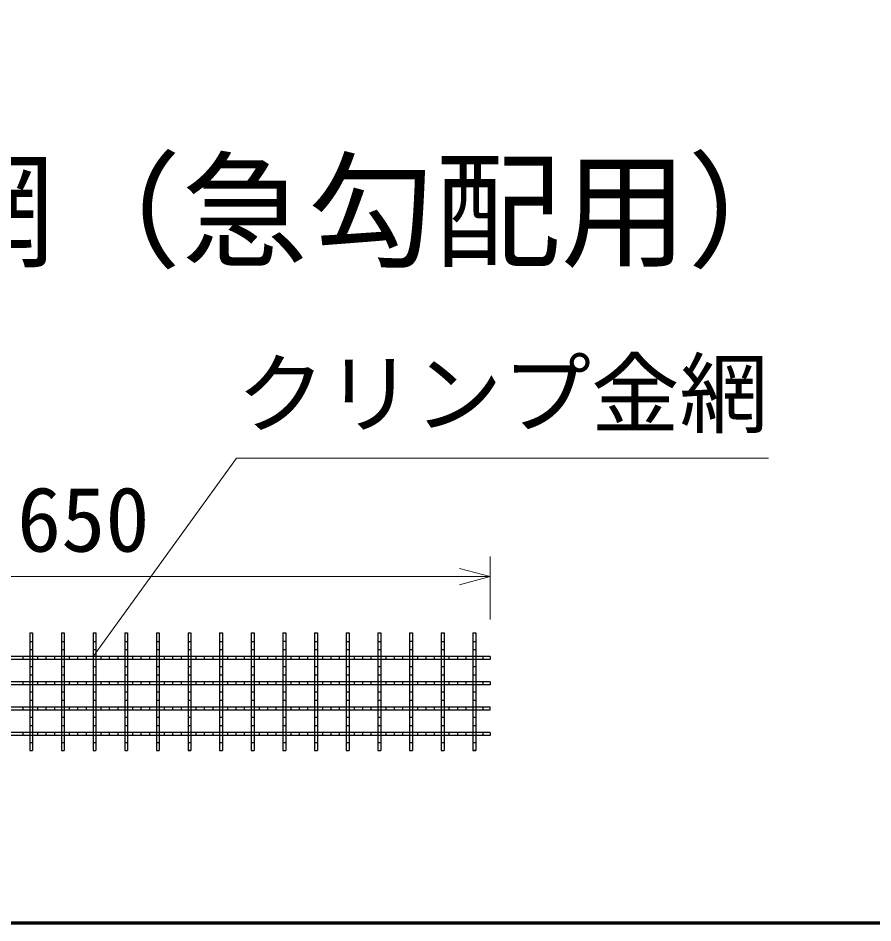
# Model space of a CAD drawing. Units: millimetres, scale not verified. Extents: x 400 to 16400, y 400 to 11650.
# Drawn here: x 11689 to 13040, y 400 to 1830 of the extents above; entities that cross this region are included whole.
import ezdxf
from ezdxf.enums import TextEntityAlignment as Align

# ---------------------------------------------------------------- set-up
doc = ezdxf.new("R2010")
doc.units = ezdxf.units.MM
doc.header["$LTSCALE"] = 40
for name, color, linetype, lineweight in [('C-STR', 6, 'Continuous', 25), ('C-STR-DIM', 1, 'Continuous', 13), ('C-STR-HTXT', 1, 'Continuous', 13), ('C-TTL', 2, 'Continuous', 70)]:
    doc.layers.add(name, color=color, linetype=linetype, lineweight=lineweight)
doc.layers.add('C-TTL-FRAM', color=7, linetype='Continuous')
doc.styles.add('ＭＳ ゴシック', font='')
doc.styles.get('ＭＳ ゴシック').set_extended_font_data('MS Gothic')

msp = doc.modelspace()

# ---------------------------------------------------------------- linework, layer by layer
at = {"layer": 'C-STR'}
for p, q in [((11707.72, 858.58), (11707.72, 672.58)), ((11707.72, 858.58), (11712.32, 858.58)), ((11712.32, 858.58), (11712.32, 672.58)), ((11757.72, 858.58), (11757.72, 672.58)), ((11757.72, 858.58), (11762.32, 858.58)), ((11762.32, 858.58), (11762.32, 672.58)), ((11807.72, 858.58), (11807.72, 672.58)), ((11807.72, 858.58), (11812.32, 858.58)), ((11812.32, 858.58), (11812.32, 672.58)), ((11857.72, 858.58), (11857.72, 672.58)), ((11857.72, 858.58), (11862.32, 858.58)), ((11862.32, 858.58), (11862.32, 672.58)), ((11907.72, 858.58), (11907.72, 672.58)), ((11907.72, 858.58), (11912.32, 858.58)), ((11912.32, 858.58), (11912.32, 672.58)), ((11957.72, 858.58), (11957.72, 672.58)), ((11957.72, 858.58), (11962.32, 858.58)), ((11962.32, 858.58), (11962.32, 672.58)), ((12007.72, 858.58), (12007.72, 672.58)), ((12007.72, 858.58), (12012.32, 858.58)), ((12012.32, 858.58), (12012.32, 672.58)), ((12057.72, 858.58), (12057.72, 672.58)), ((12057.72, 858.58), (12062.32, 858.58)), ((12062.32, 858.58), (12062.32, 672.58)), ((12107.72, 858.58), (12107.72, 672.58)), ((12107.72, 858.58), (12112.32, 858.58)), ((12112.32, 858.58), (12112.32, 672.58)), ((12157.72, 858.58), (12157.72, 672.58)), ((12157.72, 858.58), (12162.32, 858.58)), ((12162.32, 858.58), (12162.32, 672.58)), ((12207.72, 858.58), (12207.72, 672.58)), ((12207.72, 858.58), (12212.32, 858.58)), ((12212.32, 858.58), (12212.32, 672.58)), ((12257.72, 858.58), (12257.72, 672.58)), ((12257.72, 858.58), (12262.32, 858.58)), ((12262.32, 858.58), (12262.32, 672.58)), ((12307.72, 858.58), (12307.72, 672.58)), ((12307.72, 858.58), (12312.32, 858.58)), ((12312.32, 858.58), (12312.32, 672.58)), ((12357.72, 858.58), (12357.72, 672.58)), ((12357.72, 858.58), (12362.32, 858.58)), ((12362.32, 858.58), (12362.32, 672.58)), ((12407.72, 858.58), (12407.72, 672.58)), ((12407.72, 858.58), (12412.32, 858.58)), ((12412.32, 858.58), (12412.32, 672.58)), ((11707.72, 844.58), (11712.32, 844.58)), ((11757.72, 844.58), (11762.32, 844.58)), ((11807.72, 844.58), (11812.32, 844.58)), ((11857.72, 844.58), (11862.32, 844.58)), ((11907.72, 844.58), (11912.32, 844.58)), ((11957.72, 844.58), (11962.32, 844.58)), ((12007.72, 844.58), (12012.32, 844.58)), ((12057.72, 844.58), (12062.32, 844.58)), ((12112.32, 844.58), (12107.72, 844.58)), ((12157.72, 844.58), (12162.32, 844.58)), ((12207.72, 844.58), (12212.32, 844.58)), ((12257.72, 844.58), (12262.32, 844.58)), ((12312.32, 844.58), (12307.72, 844.58)), ((12357.72, 844.58), (12362.32, 844.58)), ((12407.72, 844.58), (12412.32, 844.58)), ((11707.72, 831.91), (11712.32, 831.91)), ((11757.72, 831.91), (11762.32, 831.91)), ((11807.72, 831.91), (11812.32, 831.91)), ((11857.72, 831.91), (11862.32, 831.91)), ((11907.72, 831.91), (11912.32, 831.91)), ((11957.72, 831.91), (11962.32, 831.91)), ((12007.72, 831.91), (12012.32, 831.91)), ((12057.72, 831.91), (12062.32, 831.91)), ((12107.72, 831.91), (12112.32, 831.91)), ((12157.72, 831.91), (12162.32, 831.91)), ((12207.72, 831.91), (12212.32, 831.91)), ((12207.72, 831.91), (12212.32, 831.91)), ((12257.72, 831.91), (12262.32, 831.91)), ((12307.72, 831.91), (12312.32, 831.91)), ((12357.72, 831.91), (12362.32, 831.91)), ((12407.72, 831.91), (12412.32, 831.91)), ((12435.02, 820.88), (11135.02, 820.88)), ((12435.02, 816.28), (11135.02, 816.28)), ((11696.69, 820.88), (11696.69, 816.28)), ((11720.02, 820.88), (11720.02, 816.28)), ((11733.36, 820.88), (11733.36, 816.28)), ((11746.69, 820.88), (11746.69, 816.28)), ((11770.02, 820.88), (11770.02, 816.28)), ((11783.36, 820.88), (11783.36, 816.28)), ((11796.69, 820.88), (11796.69, 816.28)), ((11820.02, 820.88), (11820.02, 816.28)), ((11833.36, 820.88), (11833.36, 816.28)), ((11846.69, 820.88), (11846.69, 816.28)), ((11870.02, 820.88), (11870.02, 816.28)), ((11883.36, 820.88), (11883.36, 816.28)), ((11896.69, 820.88), (11896.69, 816.28)), ((11920.02, 820.88), (11920.02, 816.28)), ((11933.36, 820.88), (11933.36, 816.28)), ((11946.69, 820.88), (11946.69, 816.28)), ((11970.02, 820.88), (11970.02, 816.28)), ((11983.36, 820.88), (11983.36, 816.28)), ((11996.69, 820.88), (11996.69, 816.28)), ((12020.02, 820.88), (12020.02, 816.28)), ((12033.36, 820.88), (12033.36, 816.28)), ((12046.69, 820.88), (12046.69, 816.28)), ((12070.02, 820.88), (12070.02, 816.28)), ((12083.36, 820.88), (12083.36, 816.28)), ((12096.69, 820.88), (12096.69, 816.28)), ((12120.02, 820.88), (12120.02, 816.28)), ((12133.36, 820.88), (12133.36, 816.28)), ((12146.69, 820.88), (12146.69, 816.28)), ((12170.02, 820.88), (12170.02, 816.28)), ((12183.36, 820.88), (12183.36, 816.28)), ((12196.69, 820.88), (12196.69, 816.28)), ((12220.02, 820.88), (12220.02, 816.28)), ((12233.36, 820.88), (12233.36, 816.28)), ((12246.69, 820.88), (12246.69, 816.28)), ((12270.02, 820.88), (12270.02, 816.28)), ((12283.36, 820.88), (12283.36, 816.28)), ((12296.69, 820.88), (12296.69, 816.28)), ((12320.02, 820.88), (12320.02, 816.28)), ((12333.36, 820.88), (12333.36, 816.28)), ((12346.69, 820.88), (12346.69, 816.28)), ((12370.02, 820.88), (12370.02, 816.28)), ((12383.36, 820.88), (12383.36, 816.28)), ((12396.69, 820.88), (12396.69, 816.28)), ((12423.36, 820.88), (12423.36, 816.28)), ((12435.02, 820.88), (12435.02, 816.28)), ((11707.72, 805.25), (11712.32, 805.25)), ((11757.72, 805.25), (11762.32, 805.25)), ((11807.72, 805.25), (11812.32, 805.25)), ((11857.72, 805.25), (11862.32, 805.25)), ((11907.72, 805.25), (11912.32, 805.25)), ((11957.72, 805.25), (11962.32, 805.25)), ((12007.72, 805.25), (12012.32, 805.25)), ((12057.72, 805.25), (12062.32, 805.25)), ((12107.72, 805.25), (12112.32, 805.25)), ((12157.72, 805.25), (12162.32, 805.25)), ((12207.72, 805.25), (12212.32, 805.25)), ((12207.72, 805.25), (12212.32, 805.25)), ((12257.72, 805.25), (12262.32, 805.25)), ((12307.72, 805.25), (12312.32, 805.25)), ((12357.72, 805.25), (12362.32, 805.25)), ((12407.72, 805.25), (12412.32, 805.25)), ((11707.72, 791.92), (11712.32, 791.92)), ((11757.72, 791.92), (11762.32, 791.92)), ((11807.72, 791.92), (11812.32, 791.92)), ((11857.72, 791.92), (11862.32, 791.92)), ((11907.72, 791.92), (11912.32, 791.92)), ((11957.72, 791.92), (11962.32, 791.92)), ((12007.72, 791.92), (12012.32, 791.92)), ((12057.72, 791.92), (12062.32, 791.92)), ((12107.72, 791.92), (12112.32, 791.92)), ((12157.72, 791.92), (12162.32, 791.92)), ((12207.72, 791.92), (12212.32, 791.92)), ((12207.72, 791.92), (12212.32, 791.92)), ((12257.72, 791.92), (12262.32, 791.92)), ((12307.72, 791.92), (12312.32, 791.92)), ((12357.72, 791.92), (12362.32, 791.92)), ((12407.72, 791.92), (12412.32, 791.92)), ((12435.02, 780.88), (11135.02, 780.88)), ((12435.02, 776.28), (11135.02, 776.28)), ((11696.69, 780.88), (11696.69, 776.28)), ((11720.02, 780.88), (11720.02, 776.28)), ((11733.36, 780.88), (11733.36, 776.28)), ((11746.69, 780.88), (11746.69, 776.28)), ((11770.02, 780.88), (11770.02, 776.28)), ((11783.36, 780.88), (11783.36, 776.28)), ((11796.69, 780.88), (11796.69, 776.28)), ((11820.02, 780.88), (11820.02, 776.28)), ((11833.36, 780.88), (11833.36, 776.28)), ((11846.69, 780.88), (11846.69, 776.28)), ((11870.02, 780.88), (11870.02, 776.28)), ((11883.36, 780.88), (11883.36, 776.28)), ((11896.69, 780.88), (11896.69, 776.28)), ((11920.02, 780.88), (11920.02, 776.28)), ((11933.36, 780.88), (11933.36, 776.28)), ((11946.69, 780.88), (11946.69, 776.28)), ((11970.02, 780.88), (11970.02, 776.28)), ((11983.36, 780.88), (11983.36, 776.28)), ((11996.69, 780.88), (11996.69, 776.28)), ((12020.02, 780.88), (12020.02, 776.28)), ((12033.36, 780.88), (12033.36, 776.28)), ((12046.69, 780.88), (12046.69, 776.28)), ((12070.02, 780.88), (12070.02, 776.28)), ((12083.36, 780.88), (12083.36, 776.28)), ((12096.69, 780.88), (12096.69, 776.28)), ((12120.02, 780.88), (12120.02, 776.28)), ((12133.36, 780.88), (12133.36, 776.28)), ((12146.69, 780.88), (12146.69, 776.28)), ((12170.02, 780.88), (12170.02, 776.28)), ((12183.36, 780.88), (12183.36, 776.28)), ((12196.69, 780.88), (12196.69, 776.28)), ((12220.02, 780.88), (12220.02, 776.28)), ((12233.36, 780.88), (12233.36, 776.28)), ((12246.69, 780.88), (12246.69, 776.28)), ((12270.02, 780.88), (12270.02, 776.28)), ((12283.36, 780.88), (12283.36, 776.28)), ((12296.69, 780.88), (12296.69, 776.28)), ((12320.02, 780.88), (12320.02, 776.28)), ((12333.36, 780.88), (12333.36, 776.28)), ((12346.69, 780.88), (12346.69, 776.28)), ((12370.02, 780.88), (12370.02, 776.28)), ((12383.36, 780.88), (12383.36, 776.28)), ((12396.69, 780.88), (12396.69, 776.28)), ((12423.36, 780.88), (12423.36, 776.28)), ((12435.02, 780.88), (12435.02, 776.28)), ((11707.72, 765.25), (11712.32, 765.25)), ((11757.72, 765.25), (11762.32, 765.25)), ((11807.72, 765.25), (11812.32, 765.25)), ((11857.72, 765.25), (11862.32, 765.25)), ((11907.72, 765.25), (11912.32, 765.25)), ((11957.72, 765.25), (11962.32, 765.25)), ((12007.72, 765.25), (12012.32, 765.25)), ((12057.72, 765.25), (12062.32, 765.25)), ((12107.72, 765.25), (12112.32, 765.25)), ((12157.72, 765.25), (12162.32, 765.25)), ((12207.72, 765.25), (12212.32, 765.25)), ((12207.72, 765.25), (12212.32, 765.25)), ((12257.72, 765.25), (12262.32, 765.25)), ((12307.72, 765.25), (12312.32, 765.25)), ((12357.72, 765.25), (12362.32, 765.25)), ((12407.72, 765.25), (12412.32, 765.25)), ((11707.72, 751.92), (11712.32, 751.92)), ((11757.72, 751.92), (11762.32, 751.92)), ((11807.72, 751.92), (11812.32, 751.92)), ((11857.72, 751.92), (11862.32, 751.92)), ((11907.72, 751.92), (11912.32, 751.92)), ((11957.72, 751.92), (11962.32, 751.92)), ((12007.72, 751.92), (12012.32, 751.92)), ((12057.72, 751.92), (12062.32, 751.92)), ((12107.72, 751.92), (12112.32, 751.92)), ((12157.72, 751.92), (12162.32, 751.92)), ((12207.72, 751.92), (12212.32, 751.92)), ((12207.72, 751.92), (12212.32, 751.92)), ((12257.72, 751.92), (12262.32, 751.92)), ((12307.72, 751.92), (12312.32, 751.92)), ((12357.72, 751.92), (12362.32, 751.92)), ((12407.72, 751.92), (12412.32, 751.92)), ((12435.02, 740.88), (11135.02, 740.88)), ((12435.02, 736.28), (11135.02, 736.28)), ((11696.69, 740.88), (11696.69, 736.28)), ((11720.02, 740.88), (11720.02, 736.28)), ((11733.36, 740.88), (11733.36, 736.28)), ((11746.69, 740.88), (11746.69, 736.28)), ((11770.02, 740.88), (11770.02, 736.28)), ((11783.36, 740.88), (11783.36, 736.28)), ((11796.69, 740.88), (11796.69, 736.28)), ((11820.02, 740.88), (11820.02, 736.28)), ((11833.36, 740.88), (11833.36, 736.28)), ((11846.69, 740.88), (11846.69, 736.28)), ((11870.02, 740.88), (11870.02, 736.28)), ((11883.36, 740.88), (11883.36, 736.28)), ((11896.69, 740.88), (11896.69, 736.28)), ((11920.02, 740.88), (11920.02, 736.28)), ((11933.36, 740.88), (11933.36, 736.28)), ((11946.69, 740.88), (11946.69, 736.28)), ((11970.02, 740.88), (11970.02, 736.28)), ((11983.36, 740.88), (11983.36, 736.28)), ((11996.69, 740.88), (11996.69, 736.28)), ((12020.02, 740.88), (12020.02, 736.28)), ((12033.36, 740.88), (12033.36, 736.28)), ((12046.69, 740.88), (12046.69, 736.28)), ((12070.02, 740.88), (12070.02, 736.28)), ((12083.36, 740.88), (12083.36, 736.28)), ((12096.69, 740.88), (12096.69, 736.28)), ((12120.02, 740.88), (12120.02, 736.28)), ((12133.36, 740.88), (12133.36, 736.28)), ((12146.69, 740.88), (12146.69, 736.28)), ((12170.02, 740.88), (12170.02, 736.28)), ((12183.36, 740.88), (12183.36, 736.28)), ((12196.69, 740.88), (12196.69, 736.28)), ((12220.02, 740.88), (12220.02, 736.28)), ((12233.36, 740.88), (12233.36, 736.28)), ((12246.69, 740.88), (12246.69, 736.28)), ((12270.02, 740.88), (12270.02, 736.28)), ((12283.36, 740.88), (12283.36, 736.28)), ((12296.69, 740.88), (12296.69, 736.28)), ((12320.02, 740.88), (12320.02, 736.28)), ((12333.36, 740.88), (12333.36, 736.28)), ((12346.69, 740.88), (12346.69, 736.28)), ((12370.02, 740.88), (12370.02, 736.28)), ((12383.36, 740.88), (12383.36, 736.28)), ((12396.69, 740.88), (12396.69, 736.28)), ((12423.36, 740.88), (12423.36, 736.28)), ((12435.02, 736.28), (12435.02, 740.88)), ((11707.72, 725.25), (11712.32, 725.25)), ((11757.72, 725.25), (11762.32, 725.25)), ((11807.72, 725.25), (11812.32, 725.25)), ((11857.72, 725.25), (11862.32, 725.25)), ((11907.72, 725.25), (11912.32, 725.25)), ((11957.72, 725.25), (11962.32, 725.25)), ((12007.72, 725.25), (12012.32, 725.25)), ((12057.72, 725.25), (12062.32, 725.25)), ((12107.72, 725.25), (12112.32, 725.25)), ((12157.72, 725.25), (12162.32, 725.25)), ((12207.72, 725.25), (12212.32, 725.25)), ((12257.72, 725.25), (12262.32, 725.25)), ((12307.72, 725.25), (12312.32, 725.25)), ((12357.72, 725.25), (12362.32, 725.25)), ((12407.72, 725.25), (12412.32, 725.25)), ((12435.02, 700.88), (11135.02, 700.88)), ((11696.69, 700.88), (11696.69, 696.28)), ((11707.72, 711.92), (11712.32, 711.92)), ((11720.02, 700.88), (11720.02, 696.28)), ((11733.36, 700.88), (11733.36, 696.28)), ((11746.69, 700.88), (11746.69, 696.28)), ((11757.72, 711.92), (11762.32, 711.92)), ((11770.02, 700.88), (11770.02, 696.28)), ((11783.36, 700.88), (11783.36, 696.28)), ((11796.69, 700.88), (11796.69, 696.28)), ((11807.72, 711.92), (11812.32, 711.92)), ((11820.02, 700.88), (11820.02, 696.28)), ((11833.36, 700.88), (11833.36, 696.28)), ((11846.69, 700.88), (11846.69, 696.28)), ((11857.72, 711.92), (11862.32, 711.92)), ((11870.02, 700.88), (11870.02, 696.28)), ((11883.36, 700.88), (11883.36, 696.28)), ((11896.69, 700.88), (11896.69, 696.28)), ((11907.72, 711.92), (11912.32, 711.92)), ((11920.02, 700.88), (11920.02, 696.28)), ((11933.36, 700.88), (11933.36, 696.28)), ((11946.69, 700.88), (11946.69, 696.28)), ((11957.72, 711.92), (11962.32, 711.92)), ((11970.02, 700.88), (11970.02, 696.28)), ((11983.36, 700.88), (11983.36, 696.28)), ((11996.69, 700.88), (11996.69, 696.28)), ((12007.72, 711.92), (12012.32, 711.92)), ((12020.02, 700.88), (12020.02, 696.28)), ((12033.36, 700.88), (12033.36, 696.28)), ((12046.69, 700.88), (12046.69, 696.28)), ((12057.72, 711.92), (12062.32, 711.92)), ((12070.02, 700.88), (12070.02, 696.28)), ((12083.36, 700.88), (12083.36, 696.28)), ((12096.69, 700.88), (12096.69, 696.28)), ((12107.72, 711.92), (12112.32, 711.92)), ((12120.02, 700.88), (12120.02, 696.28)), ((12133.36, 700.88), (12133.36, 696.28)), ((12146.69, 700.88), (12146.69, 696.28)), ((12157.72, 711.92), (12162.32, 711.92)), ((12170.02, 700.88), (12170.02, 696.28)), ((12183.36, 700.88), (12183.36, 696.28)), ((12196.69, 700.88), (12196.69, 696.28)), ((12207.72, 711.92), (12212.32, 711.92)), ((12220.02, 700.88), (12220.02, 696.28)), ((12233.36, 700.88), (12233.36, 696.28)), ((12246.69, 700.88), (12246.69, 696.28)), ((12257.72, 711.92), (12262.32, 711.92)), ((12270.02, 700.88), (12270.02, 696.28)), ((12283.36, 700.88), (12283.36, 696.28)), ((12296.69, 700.88), (12296.69, 696.28)), ((12307.72, 711.92), (12312.32, 711.92)), ((12320.02, 700.88), (12320.02, 696.28)), ((12333.36, 700.88), (12333.36, 696.28)), ((12346.69, 700.88), (12346.69, 696.28)), ((12357.72, 711.92), (12362.32, 711.92)), ((12370.02, 700.88), (12370.02, 696.28)), ((12383.36, 700.88), (12383.36, 696.28)), ((12396.69, 700.88), (12396.69, 696.28)), ((12407.72, 711.92), (12412.32, 711.92)), ((12423.36, 700.88), (12423.36, 696.28)), ((12435.02, 700.88), (12435.02, 696.28)), ((12435.02, 696.28), (11135.02, 696.28)), ((11707.72, 685.25), (11712.32, 685.25)), ((11707.72, 672.58), (11712.32, 672.58)), ((11707.72, 672.58), (11712.32, 672.58)), ((11757.72, 685.25), (11762.32, 685.25)), ((11757.72, 672.58), (11762.32, 672.58)), ((11757.72, 672.58), (11762.32, 672.58)), ((11807.72, 685.25), (11812.32, 685.25)), ((11807.72, 672.58), (11812.32, 672.58)), ((11807.72, 672.58), (11812.32, 672.58)), ((11857.72, 685.25), (11862.32, 685.25)), ((11857.72, 672.58), (11862.32, 672.58)), ((11857.72, 672.58), (11862.32, 672.58)), ((11907.72, 685.25), (11912.32, 685.25)), ((11907.72, 672.58), (11912.32, 672.58)), ((11907.72, 672.58), (11912.32, 672.58)), ((11957.72, 685.25), (11962.32, 685.25)), ((11962.32, 672.58), (11957.72, 672.58)), ((11957.72, 672.58), (11962.32, 672.58)), ((12007.72, 685.25), (12012.32, 685.25)), ((12007.72, 672.58), (12012.32, 672.58)), ((12007.72, 672.58), (12012.32, 672.58)), ((12057.72, 685.25), (12062.32, 685.25)), ((12057.72, 672.58), (12062.32, 672.58)), ((12057.72, 672.58), (12062.32, 672.58)), ((12107.72, 685.25), (12112.32, 685.25)), ((12107.72, 672.58), (12112.32, 672.58)), ((12107.72, 672.58), (12112.32, 672.58)), ((12157.72, 685.25), (12162.32, 685.25)), ((12157.72, 672.58), (12162.32, 672.58)), ((12157.72, 672.58), (12162.32, 672.58)), ((12207.72, 685.25), (12212.32, 685.25)), ((12207.72, 672.58), (12212.32, 672.58)), ((12207.72, 672.58), (12212.32, 672.58)), ((12257.72, 685.25), (12262.32, 685.25)), ((12257.72, 672.58), (12262.32, 672.58)), ((12257.72, 672.58), (12262.32, 672.58)), ((12307.72, 685.25), (12312.32, 685.25)), ((12307.72, 672.58), (12312.32, 672.58)), ((12307.72, 672.58), (12312.32, 672.58)), ((12357.72, 685.25), (12362.32, 685.25)), ((12357.72, 672.58), (12362.32, 672.58)), ((12357.72, 672.58), (12362.32, 672.58)), ((12407.72, 685.25), (12412.32, 685.25)), ((12412.32, 672.58), (12407.72, 672.58)), ((12407.72, 672.58), (12412.32, 672.58))]:
    msp.add_line(p, q, dxfattribs=at)
at = {"layer": 'C-STR-DIM'}
for p, q in [((12435.02, 979.18), (12435.02, 879.58)), ((12435.02, 947.15), (12386.72, 960.09)), ((11135.02, 947.15), (12435.02, 947.15)), ((12435.02, 947.15), (12386.72, 934.2))]:
    msp.add_line(p, q, dxfattribs=at)
at = {"layer": 'C-STR-DIM', "color": 6}
for p, q in [((12434.97, 696.31), (12434.96, 696.3)), ((12434.96, 696.3), (12435.08, 696.28)), ((12435.08, 696.28), (12434.96, 696.3)), ((12434.96, 696.3), (12434.96, 696.28)), ((12434.96, 696.28), (12435.08, 696.28)), ((12435.08, 696.28), (12434.96, 696.28)), ((12434.96, 696.28), (12434.96, 696.27)), ((12434.96, 696.27), (12435.08, 696.28)), ((12435.08, 696.28), (12434.96, 696.27)), ((12434.96, 696.27), (12434.97, 696.25)), ((12434.98, 696.33), (12434.97, 696.31)), ((12434.97, 696.31), (12435.08, 696.28)), ((12435.08, 696.28), (12434.97, 696.31)), ((12434.97, 696.25), (12435.08, 696.28)), ((12435.08, 696.28), (12434.97, 696.25)), ((12434.97, 696.25), (12434.98, 696.24)), ((12434.99, 696.34), (12434.98, 696.33)), ((12434.98, 696.33), (12435.08, 696.28)), ((12435.08, 696.28), (12434.98, 696.33)), ((12434.98, 696.24), (12435.08, 696.28)), ((12435.08, 696.28), (12434.98, 696.24)), ((12434.98, 696.24), (12434.99, 696.23)), ((12435, 696.34), (12434.99, 696.34)), ((12434.99, 696.34), (12435.08, 696.28)), ((12435.08, 696.28), (12434.99, 696.34)), ((12434.99, 696.23), (12435.08, 696.28)), ((12435.08, 696.28), (12434.99, 696.23)), ((12434.99, 696.23), (12435, 696.22)), ((12435.02, 696.34), (12435, 696.34)), ((12435, 696.34), (12435.08, 696.28)), ((12435.08, 696.28), (12435, 696.34)), ((12435, 696.22), (12435.08, 696.28)), ((12435.08, 696.28), (12435, 696.22)), ((12435, 696.22), (12435.02, 696.22)), ((12435.04, 696.34), (12435.02, 696.34)), ((12435.02, 696.34), (12435.08, 696.28)), ((12435.08, 696.28), (12435.02, 696.34)), ((12435.02, 696.22), (12435.08, 696.28)), ((12435.08, 696.28), (12435.02, 696.22)), ((12435.02, 696.22), (12435.04, 696.22)), ((12435.05, 696.34), (12435.04, 696.34)), ((12435.04, 696.34), (12435.08, 696.28)), ((12435.08, 696.28), (12435.04, 696.34)), ((12435.04, 696.22), (12435.08, 696.28)), ((12435.08, 696.28), (12435.04, 696.22)), ((12435.04, 696.22), (12435.05, 696.23)), ((12435.06, 696.33), (12435.05, 696.34)), ((12435.05, 696.34), (12435.08, 696.28)), ((12435.08, 696.28), (12435.05, 696.34)), ((12435.05, 696.23), (12435.08, 696.28)), ((12435.08, 696.28), (12435.05, 696.23)), ((12435.05, 696.23), (12435.06, 696.24)), ((12435.07, 696.31), (12435.06, 696.33)), ((12435.06, 696.33), (12435.08, 696.28)), ((12435.08, 696.28), (12435.06, 696.33)), ((12435.06, 696.24), (12435.08, 696.28)), ((12435.08, 696.28), (12435.06, 696.24)), ((12435.06, 696.24), (12435.07, 696.25)), ((12435.08, 696.3), (12435.07, 696.31)), ((12435.07, 696.31), (12435.08, 696.28)), ((12435.08, 696.28), (12435.07, 696.31)), ((12435.07, 696.25), (12435.08, 696.28)), ((12435.08, 696.28), (12435.07, 696.25)), ((12435.07, 696.25), (12435.08, 696.27)), ((12435.08, 696.28), (12435.08, 696.3)), ((12435.08, 696.27), (12435.08, 696.28))]:
    msp.add_line(p, q, dxfattribs=at)
msp.add_circle((12435.02, 696.28), 0.063, dxfattribs=at)
at = {"layer": 'C-STR-HTXT'}
for p, q in [((11807.72, 820.88), (12034.58, 1134.27)), ((12034.58, 1134.27), (12874.58, 1134.27))]:
    msp.add_line(p, q, dxfattribs=at)
at = {"layer": 'C-TTL'}
msp.add_lwpolyline([(400, 400), (16400, 400), (16400, 11480), (400, 11480)], close=True, dxfattribs=at)

# ---------------------------------------------------------------- texts
at = {"layer": 'C-STR-DIM', "color": 7, "style": 'ＭＳ ゴシック'}
msp.add_text('650', height=102.6, dxfattribs=at).set_placement((11687.59, 955.82), align=Align.BOTTOM_LEFT)
at = {"layer": 'C-STR-HTXT', "color": 7, "style": 'ＭＳ ゴシック'}
msp.add_text('クリンプ金網', height=102.6, dxfattribs=at).set_placement((12034.58, 1154.27), align=Align.BOTTOM_LEFT)
at = {"layer": 'C-TTL-FRAM', "style": 'ＭＳ ゴシック'}
msp.add_text('補助金網（急勾配用）', height=146.6, dxfattribs=at).set_placement((10947.16, 1407.83), align=Align.BOTTOM_LEFT)

doc.saveas('drawing.dxf')
